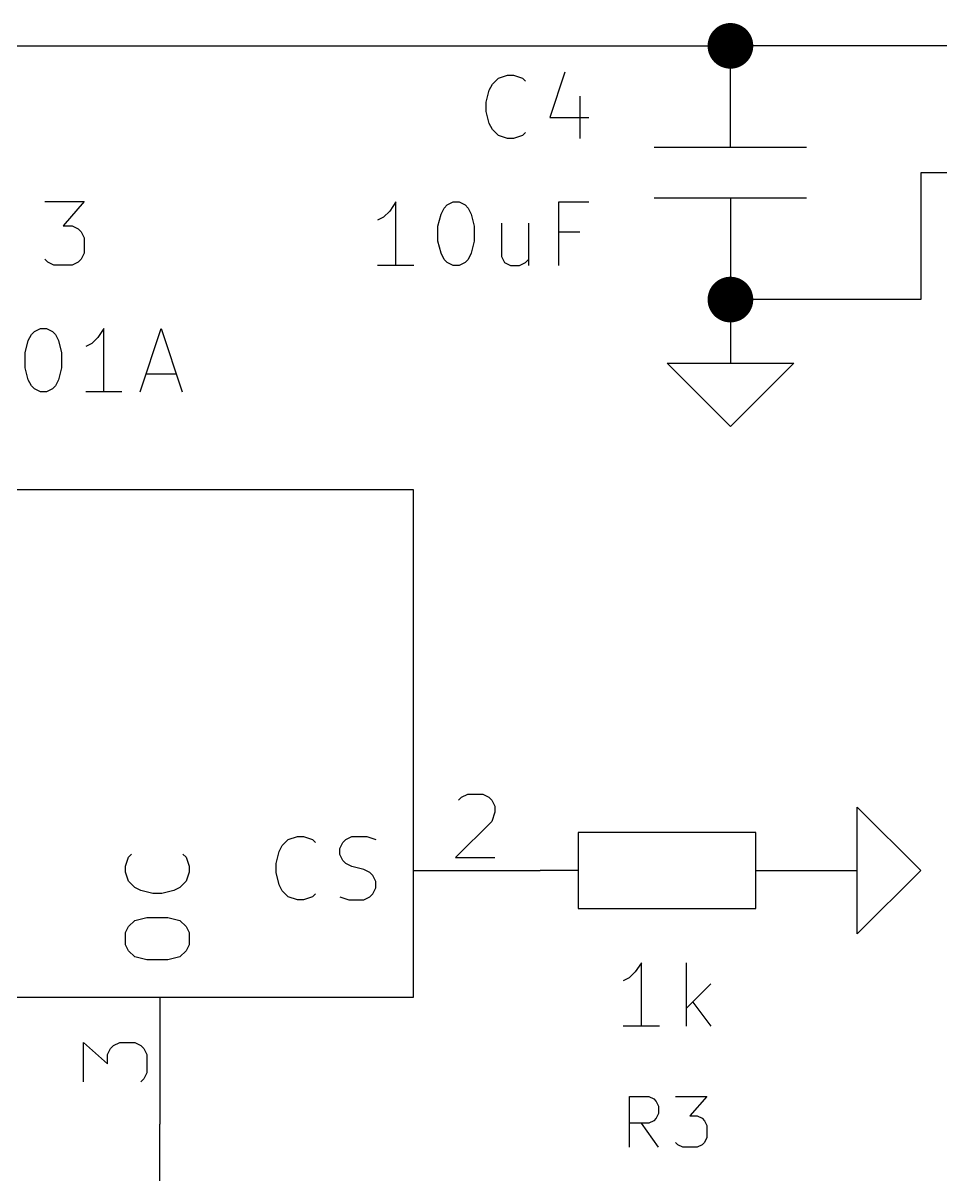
# Model space of a CAD drawing. Header units: inches. Extents: x 0.4 to 16.1, y -11.3 to -0.4.
# Drawn here: x 3.392 to 4.116, y -6.49 to -5.582 of the extents above; entities that cross this region are included whole.
import ezdxf

# ---------------------------------------------------------------- set-up
doc = ezdxf.new("R2010")
doc.units = ezdxf.units.IN
doc.header["$MEASUREMENT"] = 0
for name, color, linetype in [('GREENSIXTYFIVE', 129, 'CONTINUOUS'), ('LIGHTGREEN', 92, 'CONTINUOUS'), ('LIGHTRED', 12, 'CONTINUOUS'), ('RED', 14, 'CONTINUOUS'), ('WHITE', 250, 'CONTINUOUS')]:
    doc.layers.add(name, color=color, linetype=linetype)

msp = doc.modelspace()

# ---------------------------------------------------------------- linework, layer by layer
at = {"layer": 'GREENSIXTYFIVE', "linetype": 'CONTINUOUS'}
for p, q in [((3.81943, -5.62067), (3.80753, -5.65638)), ((3.81943, -5.62067), (3.80753, -5.65638)), ((3.76229, -5.63019), (3.76705, -5.62543)), ((3.76229, -5.63019), (3.76705, -5.62543)), ((3.76705, -5.62543), (3.77419, -5.62305)), ((3.76705, -5.62543), (3.77419, -5.62305)), ((3.77419, -5.62305), (3.77895, -5.62305)), ((3.77419, -5.62305), (3.77895, -5.62305)), ((3.77895, -5.62305), (3.7861, -5.62543)), ((3.77895, -5.62305), (3.7861, -5.62543)), ((3.7861, -5.62543), (3.78848, -5.62781)), ((3.7861, -5.62543), (3.78848, -5.62781)), ((3.75753, -5.64448), (3.75991, -5.63495)), ((3.75753, -5.64448), (3.75991, -5.63495)), ((3.75991, -5.63495), (3.76229, -5.63019)), ((3.75991, -5.63495), (3.76229, -5.63019)), ((3.75753, -5.65162), (3.75753, -5.64448)), ((3.75753, -5.65162), (3.75753, -5.64448)), ((3.83133, -5.63972), (3.83133, -5.67305)), ((3.83133, -5.63972), (3.83133, -5.67305)), ((3.75991, -5.66114), (3.75753, -5.65162)), ((3.75991, -5.66114), (3.75753, -5.65162)), ((3.80753, -5.65638), (3.83848, -5.65638)), ((3.80753, -5.65638), (3.83848, -5.65638)), ((3.76229, -5.66591), (3.75991, -5.66114)), ((3.76229, -5.66591), (3.75991, -5.66114)), ((3.76705, -5.67067), (3.76229, -5.66591)), ((3.76705, -5.67067), (3.76229, -5.66591)), ((3.77419, -5.67305), (3.76705, -5.67067)), ((3.77419, -5.67305), (3.76705, -5.67067)), ((3.77895, -5.67305), (3.77419, -5.67305)), ((3.77895, -5.67305), (3.77419, -5.67305)), ((3.7861, -5.67067), (3.77895, -5.67305)), ((3.7861, -5.67067), (3.77895, -5.67305)), ((3.78848, -5.66829), (3.7861, -5.67067)), ((3.78848, -5.66829), (3.7861, -5.67067)), ((3.40952, -5.7228), (3.44048, -5.7228)), ((3.40952, -5.7228), (3.44048, -5.7228)), ((3.44048, -5.7228), (3.42381, -5.74185)), ((3.44048, -5.7228), (3.42381, -5.74185)), ((3.6861, -5.72305), (3.68134, -5.73019)), ((3.6861, -5.72305), (3.68134, -5.73019)), ((3.6861, -5.77305), (3.6861, -5.72305)), ((3.6861, -5.77305), (3.6861, -5.72305)), ((3.72181, -5.73257), (3.72419, -5.72781)), ((3.72181, -5.73257), (3.72419, -5.72781)), ((3.72419, -5.72781), (3.72657, -5.72543)), ((3.72419, -5.72781), (3.72657, -5.72543)), ((3.72657, -5.72543), (3.73133, -5.72305)), ((3.72657, -5.72543), (3.73133, -5.72305)), ((3.73133, -5.72305), (3.7361, -5.72305)), ((3.73133, -5.72305), (3.7361, -5.72305)), ((3.7361, -5.72305), (3.74086, -5.72543)), ((3.7361, -5.72305), (3.74086, -5.72543)), ((3.74086, -5.72543), (3.74324, -5.72781)), ((3.74086, -5.72543), (3.74324, -5.72781)), ((3.74324, -5.72781), (3.74562, -5.73257)), ((3.74324, -5.72781), (3.74562, -5.73257)), ((3.81467, -5.77305), (3.81467, -5.72305)), ((3.81467, -5.72305), (3.83848, -5.72305)), ((3.81467, -5.77305), (3.81467, -5.72305)), ((3.81467, -5.72305), (3.83848, -5.72305)), ((3.67657, -5.73495), (3.67181, -5.73733)), ((3.67657, -5.73495), (3.67181, -5.73733)), ((3.68134, -5.73019), (3.67657, -5.73495)), ((3.68134, -5.73019), (3.67657, -5.73495)), ((3.71943, -5.74209), (3.72181, -5.73257)), ((3.71943, -5.74209), (3.72181, -5.73257)), ((3.74562, -5.73257), (3.748, -5.74209)), ((3.74562, -5.73257), (3.748, -5.74209)), ((3.42381, -5.74185), (3.43095, -5.74185)), ((3.42381, -5.74185), (3.43095, -5.74185)), ((3.43095, -5.74185), (3.43571, -5.74423)), ((3.43095, -5.74185), (3.43571, -5.74423)), ((3.43571, -5.74423), (3.43809, -5.74661)), ((3.43571, -5.74423), (3.43809, -5.74661)), ((3.43809, -5.74661), (3.44048, -5.75137)), ((3.43809, -5.74661), (3.44048, -5.75137)), ((3.71943, -5.754), (3.71943, -5.74209)), ((3.71943, -5.754), (3.71943, -5.74209)), ((3.748, -5.74209), (3.748, -5.754)), ((3.748, -5.74209), (3.748, -5.754)), ((3.76943, -5.73972), (3.76943, -5.76591)), ((3.76943, -5.73972), (3.76943, -5.76591)), ((3.79086, -5.73972), (3.79086, -5.77305)), ((3.79086, -5.73972), (3.79086, -5.77305)), ((3.83133, -5.74686), (3.81467, -5.74686)), ((3.83133, -5.74686), (3.81467, -5.74686)), ((3.44048, -5.75137), (3.44048, -5.76328)), ((3.44048, -5.75137), (3.44048, -5.76328)), ((3.72181, -5.76352), (3.71943, -5.754)), ((3.72181, -5.76352), (3.71943, -5.754)), ((3.748, -5.754), (3.74562, -5.76352)), ((3.748, -5.754), (3.74562, -5.76352)), ((3.44048, -5.76328), (3.43809, -5.76804)), ((3.44048, -5.76328), (3.43809, -5.76804)), ((3.72419, -5.76829), (3.72181, -5.76352)), ((3.72419, -5.76829), (3.72181, -5.76352)), ((3.74562, -5.76352), (3.74324, -5.76829)), ((3.74562, -5.76352), (3.74324, -5.76829)), ((3.76943, -5.76591), (3.77181, -5.77067)), ((3.76943, -5.76591), (3.77181, -5.77067)), ((3.41191, -5.77043), (3.40952, -5.76804)), ((3.41191, -5.77043), (3.40952, -5.76804)), ((3.41667, -5.7728), (3.41191, -5.77043)), ((3.41667, -5.7728), (3.41191, -5.77043)), ((3.43095, -5.7728), (3.41667, -5.7728)), ((3.43095, -5.7728), (3.41667, -5.7728)), ((3.43571, -5.77043), (3.43095, -5.7728)), ((3.43571, -5.77043), (3.43095, -5.7728)), ((3.43809, -5.76804), (3.43571, -5.77043)), ((3.43809, -5.76804), (3.43571, -5.77043)), ((3.70039, -5.77305), (3.67181, -5.77305)), ((3.70039, -5.77305), (3.67181, -5.77305)), ((3.72657, -5.77067), (3.72419, -5.76829)), ((3.72657, -5.77067), (3.72419, -5.76829)), ((3.73133, -5.77305), (3.72657, -5.77067)), ((3.73133, -5.77305), (3.72657, -5.77067)), ((3.7361, -5.77305), (3.73133, -5.77305)), ((3.7361, -5.77305), (3.73133, -5.77305)), ((3.74086, -5.77067), (3.7361, -5.77305)), ((3.74086, -5.77067), (3.7361, -5.77305)), ((3.74324, -5.76829), (3.74086, -5.77067)), ((3.74324, -5.76829), (3.74086, -5.77067)), ((3.77181, -5.77067), (3.77657, -5.77305)), ((3.77181, -5.77067), (3.77657, -5.77305)), ((3.77657, -5.77305), (3.78372, -5.77305)), ((3.77657, -5.77305), (3.78372, -5.77305)), ((3.78372, -5.77305), (3.78848, -5.77067)), ((3.78372, -5.77305), (3.78848, -5.77067)), ((3.78848, -5.77067), (3.79086, -5.76829)), ((3.78848, -5.77067), (3.79086, -5.76829)), ((3.39643, -5.83233), (3.39881, -5.82757)), ((3.39643, -5.83233), (3.39881, -5.82757)), ((3.39881, -5.82757), (3.40119, -5.82519)), ((3.39881, -5.82757), (3.40119, -5.82519)), ((3.40119, -5.82519), (3.40595, -5.8228)), ((3.40119, -5.82519), (3.40595, -5.8228)), ((3.40595, -5.8228), (3.41071, -5.8228)), ((3.40595, -5.8228), (3.41071, -5.8228)), ((3.41071, -5.8228), (3.41547, -5.82519)), ((3.41071, -5.8228), (3.41547, -5.82519)), ((3.41547, -5.82519), (3.41785, -5.82757)), ((3.41547, -5.82519), (3.41785, -5.82757)), ((3.41785, -5.82757), (3.42024, -5.83233)), ((3.41785, -5.82757), (3.42024, -5.83233)), ((3.45595, -5.8228), (3.45119, -5.82995)), ((3.45595, -5.8228), (3.45119, -5.82995)), ((3.45595, -5.8728), (3.45595, -5.8228)), ((3.45595, -5.8728), (3.45595, -5.8228)), ((3.48452, -5.8728), (3.50119, -5.8228)), ((3.48452, -5.8728), (3.50119, -5.8228)), ((3.50119, -5.8228), (3.51785, -5.8728)), ((3.50119, -5.8228), (3.51785, -5.8728)), ((3.39405, -5.84185), (3.39643, -5.83233)), ((3.39405, -5.84185), (3.39643, -5.83233)), ((3.42024, -5.83233), (3.42262, -5.84185)), ((3.42024, -5.83233), (3.42262, -5.84185)), ((3.44643, -5.83471), (3.44167, -5.83709)), ((3.44643, -5.83471), (3.44167, -5.83709)), ((3.45119, -5.82995), (3.44643, -5.83471)), ((3.45119, -5.82995), (3.44643, -5.83471)), ((3.39405, -5.85376), (3.39405, -5.84185)), ((3.39405, -5.85376), (3.39405, -5.84185)), ((3.42262, -5.84185), (3.42262, -5.85376)), ((3.42262, -5.84185), (3.42262, -5.85376)), ((3.39643, -5.86328), (3.39405, -5.85376)), ((3.39643, -5.86328), (3.39405, -5.85376)), ((3.42262, -5.85376), (3.42024, -5.86328)), ((3.42262, -5.85376), (3.42024, -5.86328)), ((3.39881, -5.86804), (3.39643, -5.86328)), ((3.39881, -5.86804), (3.39643, -5.86328)), ((3.42024, -5.86328), (3.41785, -5.86804)), ((3.42024, -5.86328), (3.41785, -5.86804)), ((3.48928, -5.85852), (3.51309, -5.85852)), ((3.48928, -5.85852), (3.51309, -5.85852)), ((3.40119, -5.87043), (3.39881, -5.86804)), ((3.40119, -5.87043), (3.39881, -5.86804)), ((3.40595, -5.8728), (3.40119, -5.87043)), ((3.40595, -5.8728), (3.40119, -5.87043)), ((3.41071, -5.8728), (3.40595, -5.8728)), ((3.41071, -5.8728), (3.40595, -5.8728)), ((3.41547, -5.87043), (3.41071, -5.8728)), ((3.41547, -5.87043), (3.41071, -5.8728)), ((3.41785, -5.86804), (3.41547, -5.87043)), ((3.41785, -5.86804), (3.41547, -5.87043)), ((3.47024, -5.8728), (3.44167, -5.8728)), ((3.47024, -5.8728), (3.44167, -5.8728)), ((3.59667, -6.23028), (3.60143, -6.22551)), ((3.59667, -6.23028), (3.60143, -6.22551)), ((3.60143, -6.22551), (3.60857, -6.22313)), ((3.60143, -6.22551), (3.60857, -6.22313)), ((3.60857, -6.22313), (3.61333, -6.22313)), ((3.60857, -6.22313), (3.61333, -6.22313)), ((3.61333, -6.22313), (3.62048, -6.22551)), ((3.61333, -6.22313), (3.62048, -6.22551)), ((3.62048, -6.22551), (3.62285, -6.22789)), ((3.62048, -6.22551), (3.62285, -6.22789)), ((3.64191, -6.23265), (3.64428, -6.22789)), ((3.64191, -6.23265), (3.64428, -6.22789)), ((3.64428, -6.22789), (3.64667, -6.22551)), ((3.64428, -6.22789), (3.64667, -6.22551)), ((3.64667, -6.22551), (3.65143, -6.22313)), ((3.64667, -6.22551), (3.65143, -6.22313)), ((3.65143, -6.22313), (3.66333, -6.22313)), ((3.65143, -6.22313), (3.66333, -6.22313)), ((3.66333, -6.22313), (3.67048, -6.22551)), ((3.66333, -6.22313), (3.67048, -6.22551)), ((3.47551, -6.23952), (3.47789, -6.23714)), ((3.47551, -6.23952), (3.47789, -6.23714)), ((3.51837, -6.23714), (3.52075, -6.23952)), ((3.51837, -6.23714), (3.52075, -6.23952)), ((3.59191, -6.24456), (3.59428, -6.23504)), ((3.59191, -6.24456), (3.59428, -6.23504)), ((3.59428, -6.23504), (3.59667, -6.23028)), ((3.59428, -6.23504), (3.59667, -6.23028)), ((3.64191, -6.23742), (3.64191, -6.23265)), ((3.64191, -6.23742), (3.64191, -6.23265)), ((3.64428, -6.24218), (3.64191, -6.23742)), ((3.64428, -6.24218), (3.64191, -6.23742)), ((3.47313, -6.24667), (3.47551, -6.23952)), ((3.47313, -6.24667), (3.47551, -6.23952)), ((3.47313, -6.25143), (3.47313, -6.24667)), ((3.47313, -6.25143), (3.47313, -6.24667)), ((3.52075, -6.23952), (3.52313, -6.24667)), ((3.52075, -6.23952), (3.52313, -6.24667)), ((3.52313, -6.24667), (3.52313, -6.25143)), ((3.52313, -6.24667), (3.52313, -6.25143)), ((3.59191, -6.2517), (3.59191, -6.24456)), ((3.59191, -6.2517), (3.59191, -6.24456)), ((3.64667, -6.24456), (3.64428, -6.24218)), ((3.64667, -6.24456), (3.64428, -6.24218)), ((3.65143, -6.24694), (3.64667, -6.24456)), ((3.65143, -6.24694), (3.64667, -6.24456)), ((3.66095, -6.24932), (3.65143, -6.24694)), ((3.66095, -6.24932), (3.65143, -6.24694)), ((3.47551, -6.25857), (3.47313, -6.25143)), ((3.47551, -6.25857), (3.47313, -6.25143)), ((3.52313, -6.25143), (3.52075, -6.25857)), ((3.52313, -6.25143), (3.52075, -6.25857)), ((3.59428, -6.26122), (3.59191, -6.2517)), ((3.59428, -6.26122), (3.59191, -6.2517)), ((3.66571, -6.2517), (3.66095, -6.24932)), ((3.66571, -6.2517), (3.66095, -6.24932)), ((3.66809, -6.25408), (3.66571, -6.2517)), ((3.66809, -6.25408), (3.66571, -6.2517)), ((3.67048, -6.25885), (3.66809, -6.25408)), ((3.67048, -6.25885), (3.66809, -6.25408)), ((3.48028, -6.26333), (3.47551, -6.25857)), ((3.48028, -6.26333), (3.47551, -6.25857)), ((3.48504, -6.26571), (3.48028, -6.26333)), ((3.48504, -6.26571), (3.48028, -6.26333)), ((3.51599, -6.26333), (3.51122, -6.26571)), ((3.51599, -6.26333), (3.51122, -6.26571)), ((3.52075, -6.25857), (3.51599, -6.26333)), ((3.52075, -6.25857), (3.51599, -6.26333)), ((3.59667, -6.26599), (3.59428, -6.26122)), ((3.59667, -6.26599), (3.59428, -6.26122)), ((3.66809, -6.26837), (3.67048, -6.26361)), ((3.66809, -6.26837), (3.67048, -6.26361)), ((3.67048, -6.26361), (3.67048, -6.25885)), ((3.67048, -6.26361), (3.67048, -6.25885)), ((3.49456, -6.26809), (3.48504, -6.26571)), ((3.49456, -6.26809), (3.48504, -6.26571)), ((3.5017, -6.26809), (3.49456, -6.26809)), ((3.5017, -6.26809), (3.49456, -6.26809)), ((3.51122, -6.26571), (3.5017, -6.26809)), ((3.51122, -6.26571), (3.5017, -6.26809)), ((3.60143, -6.27075), (3.59667, -6.26599)), ((3.60143, -6.27075), (3.59667, -6.26599)), ((3.60857, -6.27313), (3.60143, -6.27075)), ((3.60857, -6.27313), (3.60143, -6.27075)), ((3.61333, -6.27313), (3.60857, -6.27313)), ((3.61333, -6.27313), (3.60857, -6.27313)), ((3.62048, -6.27075), (3.61333, -6.27313)), ((3.62048, -6.27075), (3.61333, -6.27313)), ((3.62285, -6.26837), (3.62048, -6.27075)), ((3.62285, -6.26837), (3.62048, -6.27075)), ((3.64191, -6.27075), (3.64905, -6.27313)), ((3.64191, -6.27075), (3.64905, -6.27313)), ((3.64905, -6.27313), (3.66095, -6.27313)), ((3.64905, -6.27313), (3.66095, -6.27313)), ((3.66095, -6.27313), (3.66571, -6.27075)), ((3.66095, -6.27313), (3.66571, -6.27075)), ((3.66571, -6.27075), (3.66809, -6.26837)), ((3.66571, -6.27075), (3.66809, -6.26837)), ((3.47551, -6.29428), (3.48028, -6.28952)), ((3.47551, -6.29428), (3.48028, -6.28952)), ((3.48028, -6.28952), (3.4898, -6.28714)), ((3.48028, -6.28952), (3.4898, -6.28714)), ((3.4898, -6.28714), (3.50646, -6.28714)), ((3.4898, -6.28714), (3.50646, -6.28714)), ((3.50646, -6.28714), (3.51599, -6.28952)), ((3.50646, -6.28714), (3.51599, -6.28952)), ((3.51599, -6.28952), (3.52075, -6.29428)), ((3.51599, -6.28952), (3.52075, -6.29428)), ((3.47313, -6.29905), (3.47551, -6.29428)), ((3.47313, -6.29905), (3.47551, -6.29428)), ((3.47313, -6.30857), (3.47313, -6.29905)), ((3.47313, -6.30857), (3.47313, -6.29905)), ((3.52075, -6.29428), (3.52313, -6.29905)), ((3.52075, -6.29428), (3.52313, -6.29905)), ((3.52313, -6.29905), (3.52313, -6.30857)), ((3.52313, -6.29905), (3.52313, -6.30857)), ((3.47551, -6.31333), (3.47313, -6.30857)), ((3.47551, -6.31333), (3.47313, -6.30857)), ((3.52313, -6.30857), (3.52075, -6.31333)), ((3.52313, -6.30857), (3.52075, -6.31333)), ((3.48028, -6.31809), (3.47551, -6.31333)), ((3.48028, -6.31809), (3.47551, -6.31333)), ((3.4898, -6.32047), (3.48028, -6.31809)), ((3.4898, -6.32047), (3.48028, -6.31809)), ((3.51599, -6.31809), (3.50646, -6.32047)), ((3.51599, -6.31809), (3.50646, -6.32047)), ((3.52075, -6.31333), (3.51599, -6.31809)), ((3.52075, -6.31333), (3.51599, -6.31809)), ((3.50646, -6.32047), (3.4898, -6.32047)), ((3.50646, -6.32047), (3.4898, -6.32047)), ((3.87976, -6.3228), (3.875, -6.32994)), ((3.87976, -6.3228), (3.875, -6.32994)), ((3.87976, -6.3728), (3.87976, -6.3228)), ((3.87976, -6.3728), (3.87976, -6.3228)), ((3.91547, -6.3728), (3.91547, -6.3228)), ((3.91547, -6.3728), (3.91547, -6.3228)), ((3.87024, -6.3347), (3.86548, -6.33709)), ((3.87024, -6.3347), (3.86548, -6.33709)), ((3.875, -6.32994), (3.87024, -6.3347)), ((3.875, -6.32994), (3.87024, -6.3347)), ((3.93452, -6.33947), (3.91547, -6.35852)), ((3.93452, -6.33947), (3.91547, -6.35852)), ((3.92024, -6.35375), (3.93452, -6.3728)), ((3.92024, -6.35375), (3.93452, -6.3728)), ((3.89405, -6.3728), (3.86548, -6.3728)), ((3.89405, -6.3728), (3.86548, -6.3728)), ((3.87048, -6.46824), (3.87048, -6.42824)), ((3.87048, -6.42824), (3.88571, -6.42824)), ((3.87048, -6.46824), (3.87048, -6.42824)), ((3.87048, -6.42824), (3.88571, -6.42824)), ((3.88571, -6.42824), (3.88952, -6.43014)), ((3.88571, -6.42824), (3.88952, -6.43014)), ((3.90667, -6.42824), (3.93143, -6.42824)), ((3.90667, -6.42824), (3.93143, -6.42824)), ((3.93143, -6.42824), (3.91809, -6.44348)), ((3.93143, -6.42824), (3.91809, -6.44348)), ((3.88952, -6.43014), (3.89143, -6.43205)), ((3.88952, -6.43014), (3.89143, -6.43205)), ((3.89143, -6.43205), (3.89333, -6.43586)), ((3.89143, -6.43205), (3.89333, -6.43586)), ((3.89333, -6.43586), (3.89333, -6.44157)), ((3.89333, -6.43586), (3.89333, -6.44157)), ((3.89143, -6.44538), (3.88952, -6.44728)), ((3.89143, -6.44538), (3.88952, -6.44728)), ((3.89333, -6.44157), (3.89143, -6.44538)), ((3.89333, -6.44157), (3.89143, -6.44538)), ((3.91809, -6.44348), (3.92381, -6.44348)), ((3.91809, -6.44348), (3.92381, -6.44348)), ((3.92381, -6.44348), (3.92762, -6.44538)), ((3.92381, -6.44348), (3.92762, -6.44538)), ((3.92762, -6.44538), (3.92952, -6.44728)), ((3.92762, -6.44538), (3.92952, -6.44728)), ((3.88571, -6.44919), (3.87048, -6.44919)), ((3.88571, -6.44919), (3.87048, -6.44919)), ((3.89333, -6.46824), (3.88, -6.44919)), ((3.89333, -6.46824), (3.88, -6.44919)), ((3.88952, -6.44728), (3.88571, -6.44919)), ((3.88952, -6.44728), (3.88571, -6.44919)), ((3.92952, -6.44728), (3.93143, -6.45109)), ((3.92952, -6.44728), (3.93143, -6.45109)), ((3.93143, -6.45109), (3.93143, -6.46062)), ((3.93143, -6.45109), (3.93143, -6.46062)), ((3.90857, -6.46633), (3.90667, -6.46443)), ((3.90857, -6.46633), (3.90667, -6.46443)), ((3.92952, -6.46443), (3.92762, -6.46633)), ((3.92952, -6.46443), (3.92762, -6.46633)), ((3.93143, -6.46062), (3.92952, -6.46443)), ((3.93143, -6.46062), (3.92952, -6.46443)), ((3.91238, -6.46824), (3.90857, -6.46633)), ((3.91238, -6.46824), (3.90857, -6.46633)), ((3.92381, -6.46824), (3.91238, -6.46824)), ((3.92381, -6.46824), (3.91238, -6.46824)), ((3.92762, -6.46633), (3.92381, -6.46824)), ((3.92762, -6.46633), (3.92381, -6.46824))]:
    msp.add_line(p, q, dxfattribs=at)
at = {"layer": 'LIGHTGREEN', "linetype": 'CONTINUOUS'}
for p, q in [((3, -5.6), (3.95, -5.6)), ((4.15, -5.6), (3.95, -5.6)), ((4.1, -5.7), (4.1, -5.8)), ((4.2, -5.7), (4.1, -5.7)), ((4.1, -5.8), (3.95, -5.8)), ((3.5, -7.35), (3.5, -6.45))]:
    msp.add_line(p, q, dxfattribs=at)
at = {"layer": 'LIGHTGREEN', "const_width": 0.018}
for points in [[(3.941, -5.6, 1), (3.959, -5.6, 1)], [(3.941, -5.8, 1), (3.959, -5.8, 1)]]:
    msp.add_lwpolyline(points, format="xyb", close=True, dxfattribs=at)
at = {"layer": 'LIGHTRED', "linetype": 'CONTINUOUS'}
for p, q in [((3.73572, -6.19464), (3.73809, -6.19226)), ((3.73572, -6.19464), (3.73809, -6.19226)), ((3.73809, -6.19226), (3.74286, -6.18988)), ((3.73809, -6.19226), (3.74286, -6.18988)), ((3.74286, -6.18988), (3.75476, -6.18988)), ((3.74286, -6.18988), (3.75476, -6.18988)), ((3.75476, -6.18988), (3.75952, -6.19226)), ((3.75476, -6.18988), (3.75952, -6.19226)), ((3.75952, -6.19226), (3.76191, -6.19464)), ((3.75952, -6.19226), (3.76191, -6.19464)), ((3.76191, -6.19464), (3.76429, -6.1994)), ((3.76191, -6.19464), (3.76429, -6.1994)), ((3.76429, -6.1994), (3.76429, -6.20417)), ((3.76429, -6.1994), (3.76429, -6.20417)), ((3.76429, -6.20417), (3.76191, -6.21131)), ((3.76429, -6.20417), (3.76191, -6.21131)), ((3.76191, -6.21131), (3.73333, -6.23988)), ((3.76191, -6.21131), (3.73333, -6.23988)), ((3.73333, -6.23988), (3.76429, -6.23988)), ((3.73333, -6.23988), (3.76429, -6.23988)), ((3.43988, -6.41666), (3.43988, -6.38571)), ((3.43988, -6.38571), (3.45893, -6.40238)), ((3.43988, -6.41666), (3.43988, -6.38571)), ((3.43988, -6.38571), (3.45893, -6.40238)), ((3.45893, -6.39523), (3.46131, -6.39047)), ((3.45893, -6.39523), (3.46131, -6.39047)), ((3.46131, -6.39047), (3.46369, -6.38809)), ((3.46131, -6.39047), (3.46369, -6.38809)), ((3.46369, -6.38809), (3.46845, -6.38571)), ((3.46369, -6.38809), (3.46845, -6.38571)), ((3.46845, -6.38571), (3.48035, -6.38571)), ((3.46845, -6.38571), (3.48035, -6.38571)), ((3.48035, -6.38571), (3.48512, -6.38809)), ((3.48035, -6.38571), (3.48512, -6.38809)), ((3.48512, -6.38809), (3.4875, -6.39047)), ((3.48512, -6.38809), (3.4875, -6.39047)), ((3.4875, -6.39047), (3.48988, -6.39523)), ((3.4875, -6.39047), (3.48988, -6.39523)), ((3.45893, -6.40238), (3.45893, -6.39523)), ((3.45893, -6.40238), (3.45893, -6.39523)), ((3.48988, -6.39523), (3.48988, -6.40952)), ((3.48988, -6.39523), (3.48988, -6.40952)), ((3.48988, -6.40952), (3.4875, -6.41428)), ((3.48988, -6.40952), (3.4875, -6.41428)), ((3.4875, -6.41428), (3.48512, -6.41666)), ((3.4875, -6.41428), (3.48512, -6.41666))]:
    msp.add_line(p, q, dxfattribs=at)
at = {"layer": 'RED', "linetype": 'CONTINUOUS'}
for p, q in [((3.95, -5.68), (3.95, -5.6)), ((3.95, -5.68), (3.95, -5.6)), ((4.01, -5.68), (3.89, -5.68)), ((4.01, -5.72), (3.89, -5.72)), ((3.95, -5.72), (3.95, -5.8)), ((3.95, -5.72), (3.95, -5.8)), ((3.95, -5.8), (3.95, -5.85)), ((3.95, -5.9), (3.9, -5.85)), ((3.9, -5.85), (3.95, -5.85)), ((3.95, -5.85), (4, -5.85)), ((4, -5.85), (3.95, -5.9)), ((3.7, -5.95), (3.1, -5.95)), ((3.7, -6.35), (3.7, -5.95)), ((4.05, -6.25), (4.05, -6.2)), ((4.05, -6.2), (4.1, -6.25)), ((3.97, -6.22), (3.83, -6.22)), ((3.83, -6.22), (3.83, -6.28)), ((3.97, -6.28), (3.97, -6.22)), ((3.7, -6.25), (3.8, -6.25)), ((3.7, -6.25), (3.8, -6.25)), ((3.83, -6.25), (3.8, -6.25)), ((3.83, -6.25), (3.8, -6.25)), ((3.97, -6.25), (4, -6.25)), ((3.97, -6.25), (4, -6.25)), ((4, -6.25), (4.05, -6.25)), ((4.1, -6.25), (4.05, -6.3)), ((4.05, -6.3), (4.05, -6.25)), ((3.83, -6.28), (3.97, -6.28)), ((3.1, -6.35), (3.7, -6.35)), ((3.5, -6.35), (3.5, -6.45)), ((3.5, -6.35), (3.5, -6.45))]:
    msp.add_line(p, q, dxfattribs=at)
at = {"layer": 'WHITE', "linetype": 'CONTINUOUS'}
for p, q in [((3.7, -5.95), (3.1, -5.95)), ((3.7, -6.35), (3.7, -5.95)), ((3.1, -6.35), (3.7, -6.35))]:
    msp.add_line(p, q, dxfattribs=at)

doc.saveas('drawing.dxf')
